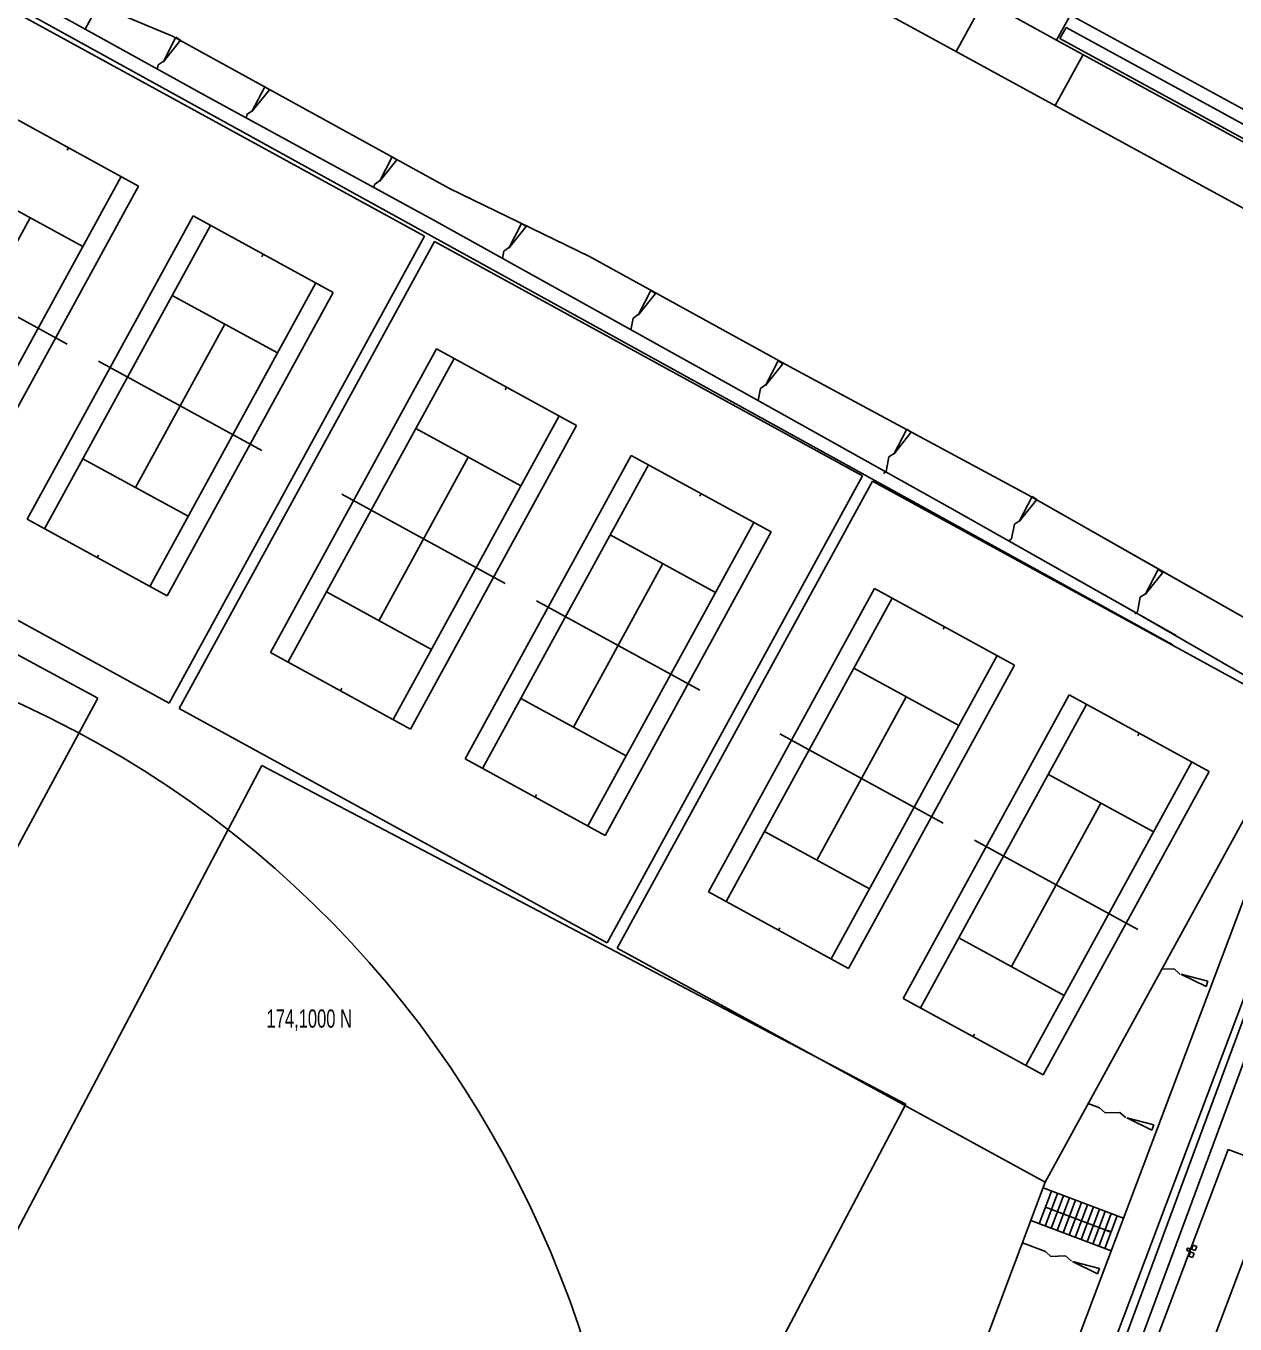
# Model space of a CAD drawing. Header units: millimetres. Extents: x 521005098 to 522149999836, y 174611071 to 175300000107.
# Drawn here: x 521803461790 to 521886533836, y 175080360017 to 175169562340 of the extents above; entities that cross this region are included whole.
import ezdxf
from ezdxf.enums import TextEntityAlignment as Align

# ---------------------------------------------------------------- set-up
doc = ezdxf.new("R2010")
doc.units = ezdxf.units.MM
doc.header["$LTSCALE"] = 200
for name, color, linetype in [('0-35TEXT', 3, 'Continuous'), ('siteplan$0$0-35TEXT', 3, 'Continuous'), ('siteplan$0$siteplan$0$19', 1, 'Continuous'), ('siteplan$0$siteplan$0$21', 1, 'Continuous'), ('siteplan$0$siteplan$0$25', 1, 'Continuous'), ('siteplan$0$siteplan$0$26', 1, 'Continuous'), ('siteplan$0$siteplan$0$47', 1, 'Continuous'), ('siteplan$0$siteplan$0$48', 1, 'Continuous'), ('siteplan$0$siteplan$0$51', 1, 'Continuous'), ('siteplan$0$siteplan$0$8', 1, 'Continuous'), ('siteplan$0$siteplan$0$Grid-txt', 1, 'Continuous')]:
    doc.layers.add(name, color=color, linetype=linetype)
doc.layers.get('siteplan$0$0-35TEXT').off()
doc.styles.add('siteplan$0$siteplan$0$Arial', font='arial.ttf', dxfattribs={"width": 0.65})

# ---------------------------------------------------------------- blocks, each defined once
blk = doc.blocks.new('siteplan$0$siteplan')
at = {"layer": 'siteplan$0$siteplan$0$19', "color": 8}
for p, q in [((21308.425, 75070.98), (21307.518, 75069.344)), ((21313.526, 75068.871), (21308.425, 75070.98)), ((21313.526, 75068.871), (21308.425, 75070.98)), ((21307.518, 75069.344), (21304.833, 75070.833)), ((21315.985, 75064.673), (21307.518, 75069.344)), ((21313.761, 75068.783), (21312.881, 75067.078)), ((21312.881, 75067.078), (21314.081, 75068.575)), ((21332.572, 75058.402), (21313.526, 75068.871)), ((21332.572, 75058.402), (21313.526, 75068.871)), ((21314.081, 75068.575), (21313.761, 75068.783)), ((21312.544, 75066.882), (21312.502, 75066.665)), ((21312.96, 75067.172), (21312.544, 75066.882)), ((21312.977, 75067.198), (21312.96, 75067.172)), ((21315.985, 75064.673), (21331.432, 75056.232)), ((21315.985, 75064.673), (21331.432, 75056.232)), ((21319.865, 75065.387), (21318.985, 75063.681)), ((21318.985, 75063.681), (21320.185, 75065.179)), ((21320.185, 75065.179), (21319.865, 75065.387)), ((21319.064, 75063.775), (21318.648, 75063.485)), ((21319.081, 75063.801), (21319.064, 75063.775)), ((21318.648, 75063.485), (21318.607, 75063.268)), ((21328.628, 75060.57), (21327.748, 75058.864)), ((21327.748, 75058.864), (21328.949, 75060.362)), ((21328.949, 75060.362), (21328.628, 75060.57)), ((21327.412, 75058.669), (21327.37, 75058.451)), ((21327.828, 75058.959), (21327.412, 75058.669)), ((21327.845, 75058.984), (21327.828, 75058.959)), ((21342.19, 75053.723), (21332.572, 75058.402)), ((21342.19, 75053.723), (21332.572, 75058.402)), ((21331.432, 75056.232), (21350.726, 75045.525)), ((21331.432, 75056.232), (21350.726, 75045.525)), ((21337.518, 75055.991), (21336.638, 75054.286)), ((21336.638, 75054.286), (21337.839, 75055.783)), ((21337.839, 75055.783), (21337.518, 75055.991)), ((21336.302, 75054.09), (21336.204, 75053.583)), ((21336.718, 75054.38), (21336.302, 75054.09)), ((21336.735, 75054.406), (21336.718, 75054.38)), ((21355.912, 75046.156), (21342.19, 75053.723)), ((21346.397, 75051.39), (21345.517, 75049.684)), ((21346.717, 75051.182), (21346.397, 75051.39)), ((21345.517, 75049.684), (21346.717, 75051.182)), ((21345.18, 75049.489), (21345.019, 75048.65)), ((21345.596, 75049.779), (21345.18, 75049.489)), ((21345.613, 75049.805), (21345.596, 75049.779)), ((21355.154, 75046.561), (21354.274, 75044.856)), ((21354.274, 75044.856), (21355.474, 75046.353)), ((21355.474, 75046.353), (21355.154, 75046.561)), ((21372.354, 75037.329), (21355.912, 75046.156)), ((21350.726, 75045.525), (21366.962, 75036.457)), ((21350.726, 75045.525), (21366.962, 75036.457)), ((21353.937, 75044.66), (21353.776, 75043.821)), ((21354.353, 75044.95), (21353.937, 75044.66)), ((21354.37, 75044.976), (21354.353, 75044.95)), ((21363.973, 75041.847), (21363.093, 75040.141)), ((21363.093, 75040.141), (21364.293, 75041.639)), ((21364.293, 75041.639), (21363.973, 75041.847)), ((21362.756, 75039.946), (21362.565, 75038.95)), ((21363.172, 75040.235), (21362.756, 75039.946)), ((21363.189, 75040.261), (21363.172, 75040.235)), ((21362.565, 75038.95), (21362.371, 75038.815)), ((21372.588, 75037.222), (21371.707, 75035.516)), ((21371.707, 75035.516), (21372.908, 75037.014)), ((21383.697, 75030.865), (21372.354, 75037.329)), ((21389.064, 75027.806), (21372.354, 75037.329)), ((21372.908, 75037.014), (21372.588, 75037.222)), ((21366.962, 75036.457), (21379.376, 75029.433)), ((21366.962, 75036.457), (21382.491, 75027.67)), ((21371.371, 75035.321), (21371.18, 75034.325)), ((21371.787, 75035.611), (21371.371, 75035.321)), ((21371.804, 75035.636), (21371.787, 75035.611)), ((21371.18, 75034.325), (21370.986, 75034.19)), ((21381.242, 75032.207), (21380.362, 75030.502)), ((21380.362, 75030.502), (21381.562, 75031.999)), ((21381.562, 75031.999), (21381.242, 75032.207)), ((21380.025, 75030.306), (21379.834, 75029.31)), ((21380.441, 75030.596), (21380.025, 75030.306)), ((21380.458, 75030.622), (21380.441, 75030.596)), ((21379.376, 75029.433), (21390.195, 75023.21)), ((21379.834, 75029.31), (21379.64, 75029.175)), ((21382.343, 75004.78), (21381.508, 75004.755)), ((21382.717, 75004.437), (21382.343, 75004.78)), ((21382.746, 75004.426), (21382.717, 75004.437)), ((21382.818, 75004.399), (21384.541, 75003.553)), ((21384.675, 75003.911), (21382.818, 75004.399)), ((21384.541, 75003.553), (21384.675, 75003.911)), ((21377.232, 74995.221), (21376.452, 74995.511)), ((21377.606, 74994.878), (21377.232, 74995.221)), ((21378.62, 74994.908), (21377.606, 74994.878)), ((21378.993, 74994.565), (21378.62, 74994.908)), ((21379.022, 74994.554), (21378.993, 74994.565)), ((21379.095, 74994.527), (21380.818, 74993.681)), ((21380.951, 74994.039), (21379.095, 74994.527)), ((21380.818, 74993.681), (21380.951, 74994.039)), ((21373.085, 74987.245), (21373.932, 74989.491)), ((21373.348, 74989.711), (21378.862, 74987.631)), ((21373.495, 74987.091), (21374.342, 74989.336)), ((21373.905, 74986.936), (21374.752, 74989.182)), ((21374.315, 74986.782), (21375.162, 74989.027)), ((21374.724, 74986.627), (21375.571, 74988.872)), ((21373.514, 74988.382), (21378.022, 74986.682)), ((21375.134, 74986.472), (21375.981, 74988.718)), ((21375.544, 74986.318), (21376.391, 74988.563)), ((21375.954, 74986.163), (21376.801, 74988.409)), ((21376.364, 74986.009), (21377.211, 74988.254)), ((21376.773, 74985.854), (21377.62, 74988.1)), ((21377.183, 74985.699), (21378.03, 74987.945)), ((21372.501, 74987.466), (21378.015, 74985.386)), ((21377.593, 74985.545), (21378.44, 74987.79)), ((21377.805, 74986.731), (21377.827, 74986.788)), ((21378.022, 74986.682), (21377.805, 74986.731)), ((21377.808, 74986.739), (21377.867, 74986.765)), ((21377.812, 74986.73), (21377.878, 74986.759)), ((21377.813, 74986.752), (21377.856, 74986.771)), ((21377.818, 74986.765), (21377.845, 74986.777)), ((21377.823, 74986.778), (21377.834, 74986.783)), ((21377.827, 74986.788), (21378.022, 74986.682)), ((21377.828, 74986.726), (21377.889, 74986.753)), ((21377.845, 74986.722), (21377.9, 74986.748)), ((21377.861, 74986.719), (21377.911, 74986.742)), ((21377.877, 74986.715), (21377.922, 74986.736)), ((21377.893, 74986.711), (21377.933, 74986.73)), ((21377.909, 74986.708), (21377.945, 74986.724)), ((21377.925, 74986.704), (21377.956, 74986.718)), ((21377.941, 74986.7), (21377.967, 74986.712)), ((21377.957, 74986.696), (21377.978, 74986.706)), ((21377.973, 74986.693), (21377.989, 74986.7)), ((21377.99, 74986.689), (21378, 74986.694)), ((21373.508, 74985.349), (21371.925, 74985.939)), ((21373.882, 74985.006), (21373.508, 74985.349)), ((21374.896, 74985.036), (21373.882, 74985.006)), ((21375.269, 74984.693), (21374.896, 74985.036)), ((21375.298, 74984.682), (21375.269, 74984.693)), ((21375.371, 74984.655), (21377.094, 74983.809)), ((21377.227, 74984.167), (21375.371, 74984.655)), ((21377.094, 74983.809), (21377.227, 74984.167))]:
    blk.add_line(p, q, dxfattribs=at)
at = {"layer": 'siteplan$0$siteplan$0$21', "color": 8}
for p, q in [((21201.064, 75081.376), (21308.39, 75023.367)), ((21308.39, 75023.367), (21275.867, 74963.193)), ((21277.091, 74937.876), (21319.668, 75018.753)), ((21319.668, 75018.753), (21363.911, 74995.462)), ((21363.911, 74995.462), (21321.335, 74914.584)), ((21383.469, 74985.313), (21383.359, 74985.022)), ((21383.72, 74985.218), (21383.469, 74985.313)), ((21383.539, 74985.5), (21383.649, 74985.79)), ((21383.791, 74985.405), (21383.539, 74985.5)), ((21383.649, 74985.79), (21383.9, 74985.695)), ((21383.9, 74985.695), (21383.791, 74985.405)), ((21383.359, 74985.022), (21383.611, 74984.927)), ((21383.611, 74984.927), (21383.72, 74985.218))]:
    blk.add_line(p, q, dxfattribs=at)
blk.add_circle((21383.317, 74985.477), 0.1, dxfattribs=at)
blk.add_ellipse((21270.741, 74952.734), major_axis=(35.952, 68.462), ratio=0.957346, start_param=0, end_param=6.283175, dxfattribs=at)
at = {"layer": 'siteplan$0$siteplan$0$25', "color": 8}
blk.add_line((21303.485, 75070.478), (21382.253, 75027.038), dxfattribs=at)
at = {"layer": 'siteplan$0$siteplan$0$26', "color": 8}
for p, q in [((21390.2, 75062.141), (21358.615, 75079.415)), ((21301.436, 75071.199), (21330.854, 75055.11)), ((21311.2, 75058.564), (21301.576, 75063.827)), ((21306.388, 75061.196), (21306.292, 75061.02)), ((21298.593, 75038.366), (21309.998, 75059.221)), ((21299.795, 75037.709), (21311.2, 75058.564)), ((21307.367, 75054.409), (21300.146, 75058.358)), ((21297.615, 75045.153), (21303.756, 75056.383)), ((21314.947, 75056.515), (21303.541, 75035.66)), ((21304.743, 75035.003), (21316.149, 75055.858)), ((21324.572, 75051.251), (21314.947, 75056.515)), ((21330.854, 75055.11), (21313.306, 75023.025)), ((21313.984, 75022.655), (21331.531, 75054.74)), ((21331.531, 75054.74), (21360.949, 75038.651)), ((21306.3, 75047.698), (21295.071, 75053.839)), ((21319.759, 75053.883), (21319.663, 75053.708)), ((21311.964, 75031.054), (21323.37, 75051.909)), ((21313.166, 75030.396), (21324.572, 75051.251)), ((21320.738, 75047.096), (21313.517, 75051.045)), ((21310.986, 75037.84), (21317.127, 75049.071)), ((21331.671, 75047.368), (21320.266, 75026.514)), ((21341.296, 75042.105), (21331.671, 75047.368)), ((21319.671, 75040.385), (21308.442, 75046.526)), ((21321.468, 75025.856), (21332.873, 75046.711)), ((21336.483, 75044.737), (21336.388, 75044.561)), ((21328.688, 75021.907), (21340.094, 75042.762)), ((21329.89, 75021.25), (21341.296, 75042.105)), ((21337.462, 75037.95), (21330.241, 75041.899)), ((21314.596, 75035.866), (21307.375, 75039.815)), ((21327.71, 75028.694), (21333.852, 75039.924)), ((21345.042, 75040.056), (21333.637, 75019.201)), ((21354.667, 75034.792), (21345.042, 75040.056)), ((21313.306, 75023.025), (21283.888, 75039.114)), ((21334.839, 75018.544), (21346.244, 75039.399)), ((21360.949, 75038.651), (21343.402, 75006.566)), ((21344.079, 75006.196), (21361.626, 75038.281)), ((21361.626, 75038.281), (21391.044, 75022.192)), ((21336.395, 75031.239), (21325.166, 75037.38)), ((21349.855, 75037.424), (21349.759, 75037.249)), ((21303.541, 75035.66), (21313.166, 75030.396)), ((21342.059, 75014.595), (21353.465, 75035.45)), ((21343.261, 75013.937), (21354.667, 75034.792)), ((21350.833, 75030.637), (21343.612, 75034.586)), ((21308.354, 75033.028), (21308.45, 75033.204)), ((21341.081, 75021.382), (21347.223, 75032.612)), ((21361.766, 75030.91), (21350.361, 75010.055)), ((21371.391, 75025.646), (21361.766, 75030.91)), ((21331.32, 75026.72), (21324.1, 75030.669)), ((21349.766, 75023.926), (21338.538, 75030.067)), ((21351.563, 75009.397), (21362.968, 75030.252)), ((21366.579, 75028.278), (21366.483, 75028.102)), ((21320.266, 75026.514), (21329.89, 75021.25)), ((21358.784, 75005.448), (21370.189, 75026.303)), ((21359.986, 75004.791), (21371.391, 75025.646)), ((21367.557, 75021.491), (21360.337, 75025.44)), ((21325.078, 75023.882), (21325.174, 75024.057)), ((21344.691, 75019.407), (21337.471, 75023.356)), ((21357.805, 75012.235), (21363.947, 75023.465)), ((21375.137, 75023.597), (21363.732, 75002.742)), ((21364.934, 75002.085), (21376.339, 75022.94)), ((21384.762, 75018.333), (21375.137, 75023.597)), ((21343.402, 75006.566), (21313.984, 75022.655)), ((21391.044, 75022.192), (21373.497, 74990.107)), ((21379.95, 75020.965), (21379.854, 75020.79)), ((21366.49, 75014.78), (21355.262, 75020.921)), ((21333.637, 75019.201), (21343.261, 75013.937)), ((21372.155, 74998.136), (21383.56, 75018.991)), ((21373.357, 74997.478), (21384.762, 75018.333)), ((21380.928, 75014.178), (21373.708, 75018.127)), ((21338.449, 75016.569), (21338.545, 75016.745)), ((21371.176, 75004.923), (21377.318, 75016.153)), ((21361.416, 75010.261), (21354.195, 75014.21)), ((21379.861, 75007.467), (21368.633, 75013.608)), ((21350.361, 75010.055), (21359.986, 75004.791)), ((21355.173, 75007.423), (21355.269, 75007.598)), ((21374.787, 75002.948), (21367.566, 75006.897)), ((21373.497, 74990.107), (21344.079, 75006.196)), ((21363.732, 75002.742), (21373.357, 74997.478)), ((21368.544, 75000.11), (21368.64, 75000.286)), ((21386.058, 74992.352), (21373.151, 74958.135)), ((21418.113, 74980.26), (21386.058, 74992.352)), ((21387.223, 74985.072), (21378.834, 74962.832))]:
    blk.add_line(p, q, dxfattribs=at)
at = {"layer": 'siteplan$0$siteplan$0$47', "color": 8}
for p, q in [((21398.581, 75032.377), (21352.736, 74908.428)), ((21353.72, 74908.064), (21399.566, 75032.013))]:
    blk.add_line(p, q, dxfattribs=at)
at = {"layer": 'siteplan$0$siteplan$0$48', "color": 8}
for p, q in [((21374.927, 75069.453), (21374.489, 75068.695)), ((21389.526, 75061.483), (21374.927, 75069.453)), ((21374.489, 75068.695), (21389.088, 75060.725))]:
    blk.add_line(p, q, dxfattribs=at)
at = {"layer": 'siteplan$0$siteplan$0$8', "color": 8}
for p, q in [((21401.97, 75048.889), (21330.565, 75087.94)), ((21369.299, 75071.316), (21367.379, 75067.806)), ((21371.115, 75070.323), (21374.273, 75068.595)), ((21375.223, 75070.332), (21374.273, 75068.595)), ((21389.25, 75060.405), (21374.273, 75068.595)), ((21376.089, 75067.602), (21374.17, 75064.092)), ((21342.965, 74892.467), (21401.97, 75048.889)), ((21346.058, 74893.866), (21404.096, 75047.726)), ((21391.044, 75022.192), (21373.497, 74990.107)), ((21360.756, 74956.33), (21373.497, 74990.107))]:
    blk.add_line(p, q, dxfattribs=at)
at = {"layer": 'siteplan$0$siteplan$0$Grid-txt', "color": 8, "style": 'siteplan$0$siteplan$0$Arial', "width": 0.65}
blk.add_text('174,1000 N', height=1.25, dxfattribs=at).set_placement((21325.86, 75001.354), align=Align.MIDDLE_RIGHT)
at = {"layer": 'siteplan$0$siteplan$0$51', "color": 8}
mesh = blk.add_polyface(dxfattribs=at)
corners = [(21397.743, 74891.224), (21397.356, 74891.049), (21399.481, 74890.568), (21399.095, 74890.393), (21460.576, 74929.02), (21460.189, 74928.846), (21465.712, 74927.082), (21465.326, 74926.907), (21438.236, 74854.242), (21437.85, 74854.068), (21439.948, 74853.596), (21439.562, 74853.422), (21379.179, 74842.436), (21378.792, 74842.261), (21384.456, 74840.446), (21384.069, 74840.271), (21382.889, 74836.291), (21382.502, 74836.117), (21432.733, 74939.523), (21432.628, 74939.242), (21432.095, 74837.962), (21431.708, 74837.787), (21433.805, 74837.317), (21433.418, 74837.142), (21410.025, 74923.785), (21409.638, 74923.61), (21411.764, 74923.129), (21411.377, 74922.954), (21470.257, 74954.684), (21469.87, 74954.51), (21473.681, 74953.393), (21473.295, 74953.218), (21477.276, 74978.478), (21477.171, 74978.198), (21478.989, 74977.833), (21478.602, 74977.658), (21478.662, 74976.968), (21478.276, 74976.793), (21483.797, 74975.025), (21483.411, 74974.85), (21469.584, 74957.236), (21428.491, 74972.738), (21469.198, 74957.062), (21385.46, 74858.664), (21384.933, 74858.542), (21387.199, 74858.008), (21386.812, 74857.833), (21420.642, 74824.006), (21420.817, 74823.619), (21426.753, 74824.651), (21426.928, 74824.264), (21432.894, 74840.931), (21433.069, 74840.545), (21384.065, 74856.24), (21384.24, 74855.853), (21396.488, 74888.747), (21396.662, 74888.361), (21408.77, 74921.308), (21408.945, 74920.921), (21461.047, 74931.119), (21461.222, 74930.733), (21417.77, 74945.167), (21417.945, 74944.78), (21470.727, 74956.782), (21470.903, 74956.397), (21436.183, 74993.98), (21436.358, 74993.593), (21428.104, 74972.563), (21476.047, 74954.478), (21475.871, 74954.864), (21464.646, 74929.441), (21464.471, 74929.827), (21459.038, 74929.279), (21458.863, 74929.666), (21410.683, 74920.266), (21410.509, 74920.652), (21398.401, 74887.705), (21398.226, 74888.092), (21385.179, 74858.769), (21386.119, 74855.145), (21385.944, 74855.531), (21434.782, 74839.899), (21434.607, 74840.285), (21428.638, 74823.619), (21428.463, 74824.006), (21420.171, 74821.907), (21419.997, 74822.294), (21425.954, 74821.682), (21425.779, 74822.068), (21428.491, 74972.738), (21428.21, 74972.844), (21385.039, 74858.822)]
mesh.append_faces([[corners[k] for k in face] for face in [(41, 40, 89), (66, 65, 90, 89), (67, 41, 90)]], dxfattribs={"vtx0": -1, "color": 8})
mesh.append_faces([[corners[k] for k in face] for face in [(44, 43, 78, 91)]], dxfattribs={"vtx0": -1, "vtx1": -1, "color": 8})
mesh.append_faces([[corners[k] for k in face] for face in [(40, 41, 67, 42)]], dxfattribs={"vtx0": -1, "vtx1": -1, "vtx3": -1, "color": 8})
mesh.append_faces([[corners[k] for k in face] for face in [(0, 1, 3, 2), (1, 0, 58, 57), (2, 3, 77, 76), (4, 5, 7, 6), (5, 4, 60, 59), (6, 7, 9, 8), (8, 9, 11, 10), (10, 11, 82, 81), (12, 13, 15, 14), (13, 12, 54, 53), (14, 15, 17, 16), (16, 17, 85, 86), (18, 19, 72, 73), (19, 18, 61, 62), (20, 21, 23, 22), (21, 20, 52, 51), (22, 23, 84, 83), (24, 25, 27, 26), (25, 24, 62, 61), (26, 27, 75, 74), (28, 29, 31, 30), (29, 28, 64, 63), (30, 31, 71, 70), (32, 33, 35, 34), (33, 32, 65, 66), (34, 35, 37, 36), (36, 37, 39, 38), (38, 39, 69, 68), (40, 42, 73, 72), (43, 44, 46, 45), (45, 46, 80, 79), (47, 48, 87, 88), (48, 47, 86, 85), (49, 50, 83, 84), (50, 49, 88, 87), (51, 52, 81, 82), (53, 54, 79, 80), (55, 56, 76, 77), (56, 55, 78, 43), (57, 58, 74, 75), (59, 60, 70, 71), (63, 64, 68, 69)]], dxfattribs={"vtx0": -1, "vtx2": -1, "color": 8})
blk = doc.blocks.new('siteplan')
at = {"layer": 'siteplan$0$0-35TEXT', "xscale": 1000, "yscale": 1000, "zscale": 1000}
blk.add_blockref('siteplan$0$siteplan', (500000000, 100000000), dxfattribs=at)

msp = doc.modelspace()

# ---------------------------------------------------------------- block references
at = {"layer": '0-35TEXT', "xscale": 1000, "yscale": 1000, "zscale": 1000}
msp.add_blockref('siteplan', (500000094.73971, 99999891.38169), dxfattribs=at)

doc.saveas('drawing.dxf')
